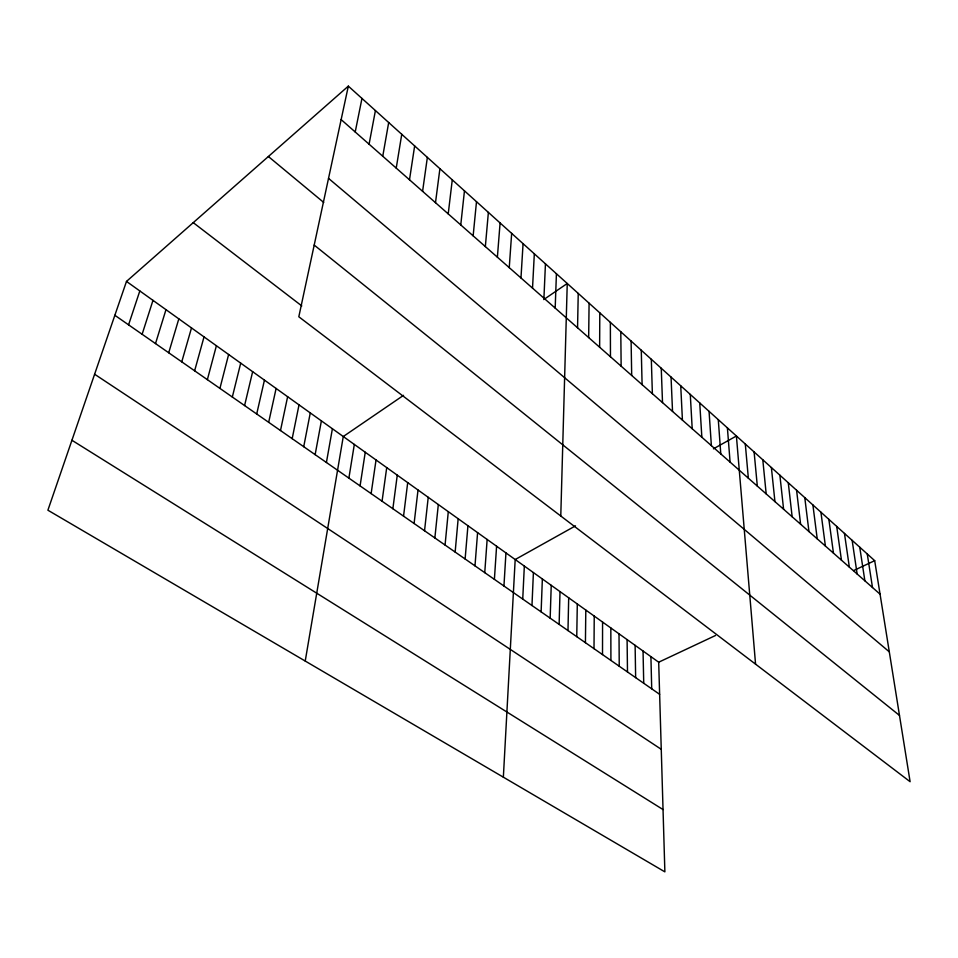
<?xml version="1.0" encoding="UTF-8"?>
<svg xmlns="http://www.w3.org/2000/svg" width="958" height="958" viewBox="0 0 958 958"><rect width="100%" height="100%" fill="white"/><g stroke="black" fill="none" stroke-linecap="round" stroke-linejoin="round"><path stroke-width="1.44" d="M602.51 654.589L602.57 622.053M599.636 347.239L599.792 312.835M594.008 648.674L594.235 616.09M588.667 337.575L589.086 303.183M585.422 642.698L585.805 610.066M576.752 636.663L577.303 603.971M577.554 327.792L578.237 293.411M567.986 630.568L568.693 597.816M560.777 516.003L567.244 283.496L543.725 299.579M559.125 624.4L560.011 591.601M550.167 618.173L551.233 585.326M555.185 308.093L556.418 273.737M541.126 611.875L542.36 578.979M543.928 298.178L545.449 263.845M531.977 605.516L533.402 572.561M522.733 599.085L524.337 566.082M532.528 288.13L534.324 253.822M503.357 777.189L515.188 559.532L575.495 525.858M520.972 277.964L523.068 243.667M503.944 586.009L505.944 552.91M494.4 579.374L496.591 546.216M509.249 267.641L511.656 233.381M484.748 572.656L487.143 539.462M474.988 565.867L477.587 532.624M497.382 257.187L500.088 222.963M465.121 558.993L467.935 525.714M485.347 246.589L488.376 212.389M455.146 552.059L458.164 518.733M445.063 545.042L448.296 511.668M473.144 235.836L476.497 201.683M434.86 537.941L438.321 504.531M460.762 224.938L464.462 190.834M424.538 530.756L428.226 497.31M414.096 523.499L418.023 490.005M448.224 213.897L452.272 179.841M403.546 516.146L407.701 482.628M435.495 202.689L439.902 168.692M392.864 508.722L397.271 475.156M382.062 501.202L386.721 467.6M422.586 191.325L427.364 157.387M371.129 493.598L376.039 459.972M409.497 179.793L414.646 145.927M360.076 485.91L365.249 452.236M348.88 478.126L354.328 444.428M396.229 168.105L401.749 134.3M305.231 661.044L343.275 436.525L403.546 395.343M382.757 156.238L388.685 122.516M326.415 462.486L332.402 428.741M315.134 454.643L321.397 420.861M369.081 144.203L375.416 110.565M303.722 446.703L310.272 412.898M292.178 438.668L299.016 404.851M355.214 131.988L361.968 98.434M280.49 430.537L287.628 396.696M348.329 86.136L298.812 316.763L910.1 781.692L874.69 560.669L348.329 86.136L126.492 281.413L47.9 510.207L664.876 871.864L658.685 662.206L126.492 281.413M268.671 422.31L276.108 388.457M256.708 413.988L264.444 380.11M244.589 405.557L252.649 371.68M232.327 397.031L240.709 363.13M219.921 388.397L228.627 354.484M207.359 379.655L216.4 345.742M194.63 370.794L204.03 336.881M181.757 361.837L191.504 327.923M168.716 352.76L178.823 318.846M155.507 343.575L165.985 309.662M142.131 334.27L152.981 300.357M128.576 324.846L139.82 290.945M713.399 448.847L736.403 435.998L755.563 664.145M658.685 662.206L715.53 635.489M853.65 570.561L874.69 560.669M71.922 440.261L663.044 809.558M94.614 374.231L661.26 749.312M114.852 315.29L659.643 694.334M193.253 222.651L301.782 305.913M314.2 245.08L899.478 715.422M268.372 156.513L323.732 202.449M328.522 178.368L889.287 651.823M341.144 119.594L880.055 594.176M867.253 553.964L872.499 587.529M859.745 547.198L864.87 580.811M852.141 540.348L857.147 574.01M844.465 533.426L849.339 567.136M836.705 526.421L841.447 560.179M828.862 519.356L833.46 553.149M820.922 512.195L825.389 546.036M812.899 504.962L817.222 538.851M804.78 497.645L808.959 531.57M796.577 490.245L800.601 524.218M788.278 482.76L792.146 516.769M779.872 475.192L783.596 509.237M771.382 467.54L774.938 501.609M762.796 459.792L766.184 493.897M754.102 451.948L757.323 486.101M745.3 444.021L748.354 478.198M727.397 427.879L730.092 462.115M718.284 419.664L720.787 453.924M709.064 411.353L711.375 445.638M699.735 402.947L701.855 437.243M690.287 394.421L692.203 428.753M680.731 385.799L682.431 420.143M671.043 377.081L672.54 411.437M661.248 368.243L662.517 402.611M651.32 359.298L652.374 393.678M650.913 656.637L651.715 688.826M641.273 350.233L642.1 384.625M643.046 651.021L643.728 683.258M631.106 341.06L631.693 375.464M635.118 645.345L635.645 677.641M627.095 639.609L627.49 671.965M620.796 331.779L621.143 366.172M619.012 633.813L619.239 666.229M610.366 322.367L610.462 356.771M610.833 627.969L610.917 660.433"/></g></svg>
